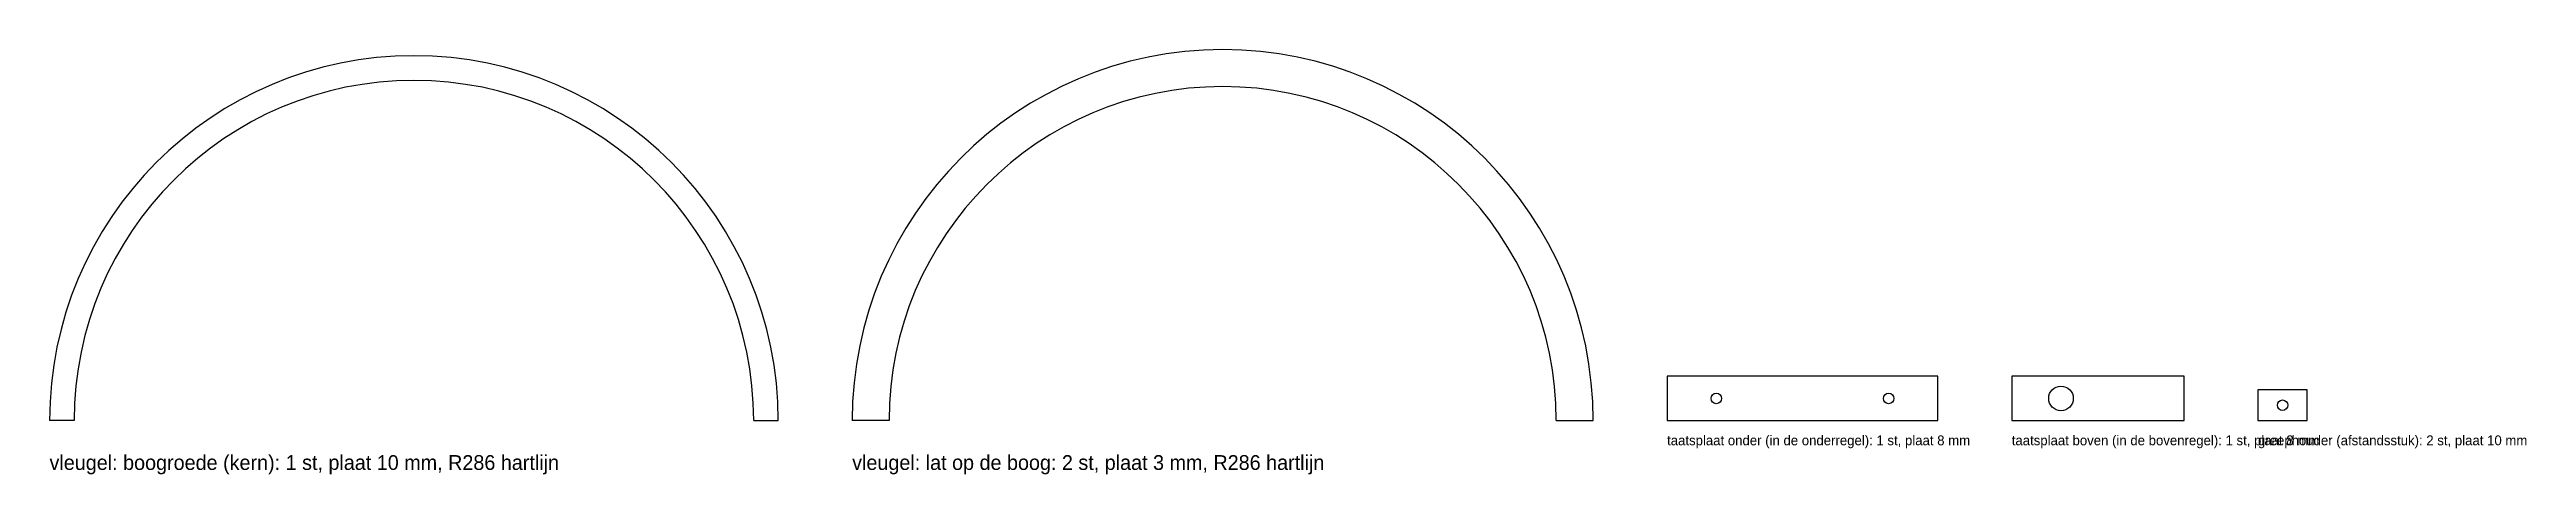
# Model space of a CAD drawing. Header units: millimetres. Extents: x 0 to 2012, y -44 to 301.
import ezdxf

# ---------------------------------------------------------------- set-up
doc = ezdxf.new("R2010")
doc.units = ezdxf.units.MM

msp = doc.modelspace()

# ---------------------------------------------------------------- linework, layer by layer
at = {"layer": 'GATEN'}
for centre, radius in [((1354, 18), 4.25), ((1494, 18), 4.25), ((1634, 18), 10), ((1814, 12.5), 4.25)]:
    msp.add_circle(centre, radius, dxfattribs=at)
at = {"layer": 'SNIJDEN'}
for p, q in [((1534, 36), (1314, 36)), ((1314, 36), (1314, 0)), ((1534, 0), (1534, 36)), ((1734, 36), (1594, 36)), ((1594, 36), (1594, 0)), ((1734, 0), (1734, 36)), ((1834, 25), (1794, 25)), ((1794, 25), (1794, 0)), ((1834, 0), (1834, 25)), ((20, 0), (0, 0)), ((572, 0), (592, 0)), ((682, 0), (652, 0)), ((1224, 0), (1254, 0)), ((1314, 0), (1534, 0)), ((1594, 0), (1734, 0)), ((1794, 0), (1834, 0))]:
    msp.add_line(p, q, dxfattribs=at)
for centre, radius in [((296, 0), 296), ((953, 0), 301), ((296, 0), 276), ((953, 0), 271)]:
    msp.add_arc(centre, radius, 0, 180, dxfattribs=at)

# ---------------------------------------------------------------- texts
at = {"layer": 'TEKST'}
for s, height, p in [('taatsplaat onder (in de onderregel): 1 st, plaat 8 mm', 8, (1314, -20)), ('taatsplaat boven (in de bovenregel): 1 st, plaat 8 mm', 8, (1594, -20)), ('greephouder (afstandsstuk): 2 st, plaat 10 mm', 8, (1794, -20)), ('vleugel: boogroede (kern): 1 st, plaat 10 mm, R286 hartlijn', 12, (0, -40)), ('vleugel: lat op de boog: 2 st, plaat 3 mm, R286 hartlijn', 12, (652, -40))]:
    msp.add_text(s, height=height, dxfattribs=at).set_placement(p)

doc.saveas('drawing.dxf')
